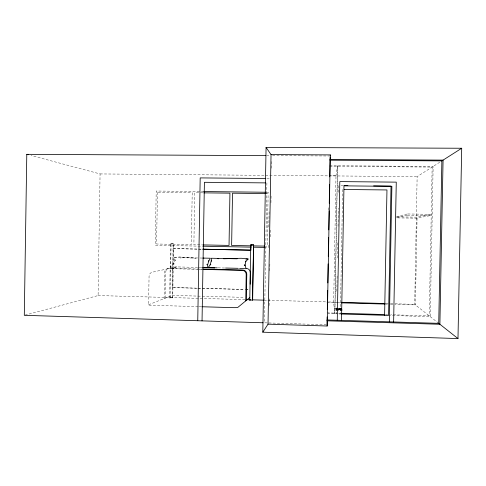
<?xml version="1.0" encoding="UTF-8"?>
<svg xmlns="http://www.w3.org/2000/svg" width="486" height="486" viewBox="0 0 486 486"><rect width="100%" height="100%" fill="white"/><g stroke="black" fill="none" stroke-linecap="round" stroke-linejoin="round"><path stroke-width="0.36" stroke-dasharray="2.43 1.82" d="M25.029 315.116L98.105 295.555L100.067 173.933L31.183 155.508M198.094 306.63L151.857 305.287A4.398 0.425 0.4 0 1 148.588 304.752L149.062 276.157L149.688 273.983L151.334 272.409L176.454 266.905L197.656 267.391M164.11 298.617L164.56 272.512A3.991 3.918 80 0 1 168.539 268.618L198.628 269.317M165.283 298.149L165.726 272.239A3.961 3.888 80 0 1 169.681 268.369L202.121 269.123M169.65 297.924L170.568 243.377L171.102 243.346L173.648 243.395L172.73 297.778L169.65 297.924L172.73 297.778M170.185 297.705L171.102 243.346M172.202 297.997L173.119 243.425L173.648 243.395M197.231 288.253L172.378 287.603L173.295 248.601L202.632 249.19M266.905 182.9L264.433 322.813L267.349 322.904M268.515 245.223L268.472 247.489L265.453 247.429M268.837 227.071L269.129 210.438M269.116 305.566L269.25 298.003M269.736 270.787L269.882 262.47M270.338 236.761L270.483 228.444M270.945 202.741L271.091 194.424M271.553 168.217L271.698 160.094M328.633 210.201L328.664 207.771M334.793 313.099L337.491 166.406M336.555 307.832L336.44 313.871L327.764 313.616M336.859 291.229L337.163 274.62M337.466 258.011L337.776 241.408M338.049 226.306L338.384 208.19M338.675 192.341L338.797 185.543M342.654 189.479L340.364 313.992L338.402 313.932M396.418 217.74L407.304 215.14L407.329 213.968L431.234 214.308L416.356 217.169L395.877 216.865M438.737 323.348L414.692 304.345L417.134 176.631L441.877 160.878M417.067 218.044L415.409 304.91L394.972 304.339M335.923 175.944L337.594 165.775L334.872 313.828L333.669 302.632L335.996 175.476L329.265 175.416M175.16 259.433L173.526 263.831L170.246 266.96L176.637 267.106M174.085 264.287L173.526 263.831L173.994 263.284M173.526 263.831L174.255 263.43M148.588 304.752L172.244 295.397L197.097 296.077M396.436 216.726L407.329 213.968M175.75 260.684L174.954 260.174L174.006 257.446L179.225 256.942L196.125 258.181L180.428 257.586L180.95 258.467M173.295 248.601L197.899 249.124M341.008 309.339L335.899 309.625L341.099 309.77L335.838 309.132L340.911 308.853M337.898 308.227L335.711 308.167L335.966 310.123L341.105 309.837M338.001 308.889L335.777 308.646L337.94 308.525M340.82 308.367L338.663 308.489L340.893 308.732L338.706 308.725M266.468 155.642L270.259 155.66M272.537 155.672L329.484 155.982M329.751 165.72L433.141 166.437L430.25 316.647L389.341 315.438M329.721 166.352L432.145 167.075L429.278 315.876L390.732 314.74M100.067 173.933L264.742 175.337M265.502 175.343L328.487 175.877M329.247 175.883L417.134 176.631M266.826 178.508L269.858 178.532M341.069 185.567L343.341 185.591M203.762 191.557L156.2 191.028L155.295 245.272L202.073 246.189M266.431 192.256L269.451 192.286M202.996 192.851L194.765 192.754L193.878 244.731L202.109 244.889M265.848 193.562L268.12 193.586L267.185 246.153L265.672 246.123M407.304 215.14L431.21 215.48L416.338 218.171L396.619 217.88M170.568 243.377L173.119 243.425M198.653 249.136L202.419 249.215M174.006 257.446L199.333 257.993M200.086 258.005L203.871 258.09M198.416 267.409L202.2 267.494M218.038 267.859L224.781 268.011M201.155 267.671L202.638 267.707M199.375 269.329L202.389 269.402M172.639 287.512L244.823 289.401M245.576 289.419L249.336 289.522M197.984 288.277L244.683 289.498M245.436 289.516L249.203 289.613M197.851 296.102L201.617 296.205M202.37 296.223L244.543 297.377M98.105 295.555L245.102 299.637M264.05 300.166L267.081 300.245M267.835 300.269L326.185 301.885M328.421 301.952L341.184 302.304M385.896 303.543L389.687 303.647M390.44 303.671L394.231 303.774M394.99 303.799L414.692 304.345M326.944 302.444L340.479 302.821M385.89 304.084L387.403 304.127M390.428 304.212L394.213 304.321M341.537 308.331L338.627 308.245L338.949 310.208M335.777 308.646L337.97 308.707M335.838 309.132L341.002 309.278M335.966 310.123L340.449 310.25M198.847 306.654L201.125 306.721M327.042 312.869L337.819 313.184M338.578 313.209L340.844 313.276M385.441 314.588L387.707 314.655M268.807 322.953L326.398 324.751M338.742 308.968L340.99 309.218M335.899 309.625L340.729 310.159M175.416 260.314L175.069 260.229M172.664 270.605A3.791 3.724 79.9 0 1 176.454 266.905M157.44 192.335L156.577 244.002L191.326 244.677L192.207 192.729L157.44 192.335"/><path stroke-width="0.73" d="M265.708 155.635L26.791 154.329L24.3 315.311L263.072 322.771M197.753 320.73L200.189 177.906L265.313 178.49M202.042 320.869L204.412 182.299L265.405 182.888M245.728 300.889L246.189 274.456A4.04 4.01 67.3 0 0 242.247 270.325L203.142 269.42M246.317 300.409L246.779 274.165A4.01 3.979 67.2 0 0 242.866 270.064L202.875 269.141M249.768 300.154L250.74 244.92L253.613 244.932L252.647 299.996L249.768 300.154L250.035 299.923M250.181 284.237L250.393 272.117M250.91 250.162L251.001 244.883M252.386 300.226L253.613 244.932M262.805 332.187L266.073 147.428L461.7 148.248L457.988 338.572L262.805 332.187L268.029 324.156L271.036 154.597L266.073 147.428M327.163 316.915L327.121 320.809L439.891 324.265L443.068 160.119L330.067 159.438L329.751 176.861M327.327 309.448L327.673 290.507M327.813 282.931L328.135 263.916M328.293 256.414L328.621 237.417M328.779 229.896L329.101 210.918M329.265 203.379L329.587 184.419M268.029 324.156L327.169 326.015L330.298 154.906L271.036 154.597M337.254 320.256L339.805 181.606L396.272 182.135L393.63 321.975M341.494 320.383L343.973 185.859L391.88 186.338L389.329 321.841M384.602 315.299L386.965 189.947L344.155 189.497M457.988 338.572L438.737 323.348L441.877 160.878L461.7 148.248M330.17 157.367L330.03 160.192L441.877 160.878M330.243 155.988L330.298 154.906M214.776 267.98L208.105 267.829L210.11 264.858L211.216 261.164L211.386 258.248L237.15 258.801M245.855 260.976L245.078 265.441L246.123 268.703L239.586 268.551M202.638 267.707L207.814 267.822L207.631 264.803L208.761 261.11L210.353 258.23L202.844 258.084M245.485 261.845L248.152 259.038L241.293 258.273L223.584 258.771M203.494 258.516L203.871 258.09M211.216 261.164L211.653 260.678M249.816 297.523L237.903 307.34A4.429 0.437 1 0 1 232.958 307.644L201.884 306.745M210.11 264.858L210.833 264.676M344.1 185.597L347.885 185.634M373.613 185.895L391.023 186.065L388.581 315.414L341.111 314.011M203.762 191.557L265.678 192.243M203.743 192.857L229.939 193.155L229.034 245.412L202.856 244.901M265.848 193.562L232.527 193.185L231.622 245.46L251.292 245.843M250.74 244.92L253.358 244.968M253.564 245.886L264.919 246.11M202.832 246.202L251.116 247.149M253.382 247.192L264.7 247.417M202.632 249.19L250.776 250.156L203.172 249.227M245.971 258.989L248.152 259.038M204.472 267.549L217.285 267.841M225.528 268.029L238.268 268.321M246.621 299.68L250.412 299.783M252.684 299.85L263.291 300.141M341.184 302.304L385.137 303.525M341.233 302.845L385.131 304.066M341.597 313.294L384.681 314.563M438.737 323.348L327.108 319.946L327.169 326.015M218.785 258.424L217.88 258.388L218.184 258.831M206.757 264.584L207.631 264.803M26.791 154.329L28.255 154.724M244.239 264.998L245.078 265.441L244.786 264.87M208.482 260.605L208.761 261.11M341.537 308.331L341.944 310.293M246.511 268.509A3.833 3.809 66.5 0 1 250.254 272.433"/></g></svg>
